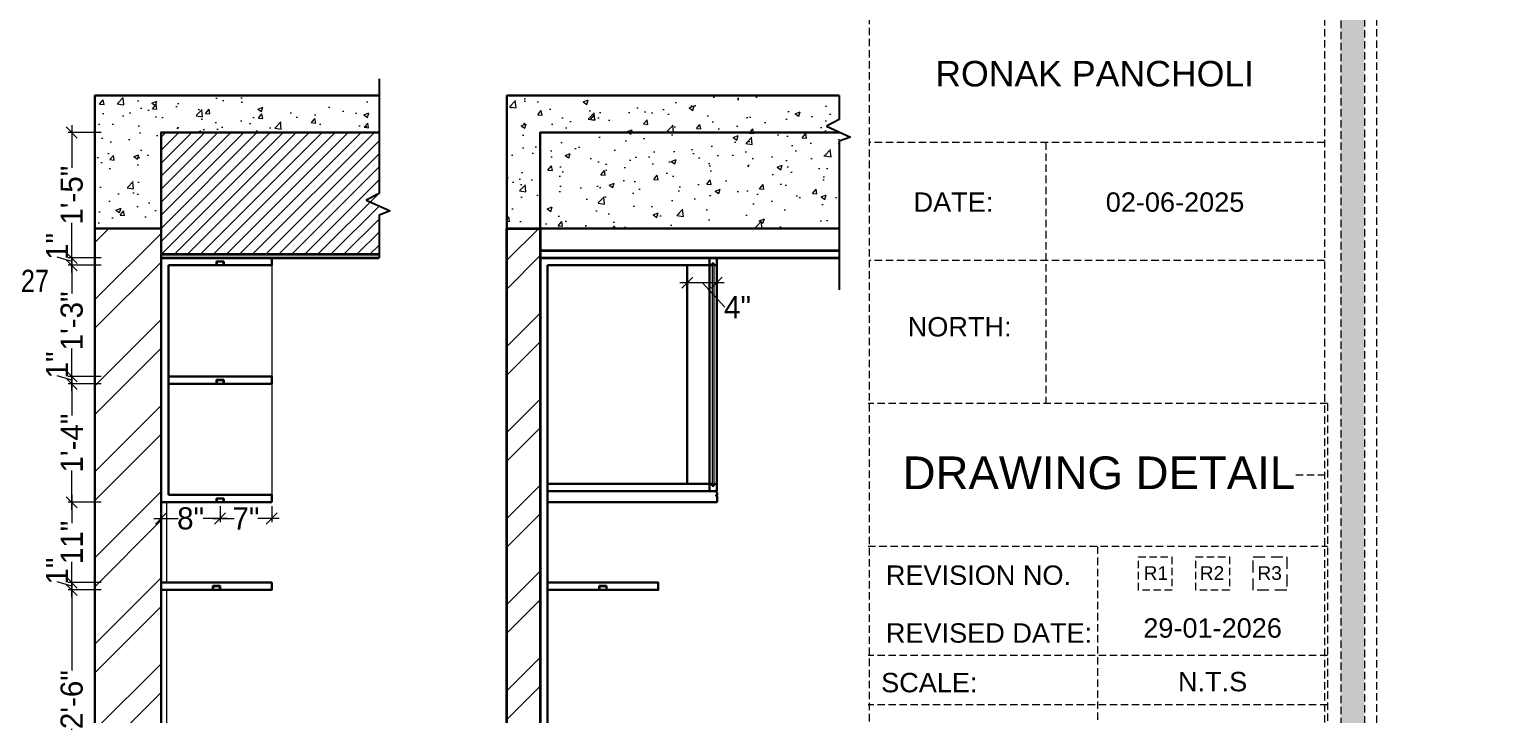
# Model space of a CAD drawing. Header units: millimetres. Extents: x 56222 to 3066687, y -650199 to -121287.
# Drawn here: x 141243.5 to 141442.4, y -185268 to -185175.3 of the extents above; entities that cross this region are included whole.
import ezdxf
from ezdxf import colors
from ezdxf.entities.mleader import LeaderData, LeaderLine
from ezdxf.enums import TextEntityAlignment as Align
from ezdxf.math import Vec2, Vec3

# ---------------------------------------------------------------- set-up
doc = ezdxf.new("R2010")
doc.units = ezdxf.units.MM
doc.header["$MEASUREMENT"] = 0
doc.header["$PDMODE"] = 35
doc.linetypes.add('DASHED', pattern=[0.75, 0.5, -0.25])
doc.linetypes.add('DASHEDX2', pattern=[1.5, 1, -0.5])
doc.layers.get('Defpoints').update_dxf_attribs({"color": 220})
for name, color, linetype, lineweight in [('Dimension', 10, 'DASHEDX2', 20), ('FURNITURE', 32, 'Continuous', 9), ('furniture dimensions', 1, 'DASHED', 0), ('GF FALSE CEILING', 6, 'Continuous', 35), ('hatch-wall', 8, 'Continuous', 9), ('NAME PLATE', 7, 'Continuous', 25), ('SECTION ( SLAB PLine )', 104, 'Continuous', 30), ('Text', 7, 'Continuous', 15), ('wall', 7, 'Continuous', 30), ('XX~SLAB ( BEAM )~ ( DIM )', 7, 'Continuous', 9)]:
    doc.layers.add(name, color=color, linetype=linetype, lineweight=lineweight)
doc.layers.add('hatch', color=250, linetype='Continuous', lineweight=9, transparency=0.5)
doc.styles.add('Arial', font='arial.ttf')
doc.styles.add('century g', font='GOTHIC.TTF')
doc.styles.add('style4', font='ARIALN.TTF')
doc.dimstyles.new('Archana', dxfattribs={"dimtxt": 2, "dimasz": 0.75, "dimexe": 0.5, "dimexo": 0.5, "dimgap": 0, "dimtad": 0, "dimzin": 0, "dimdsep": 46, "dimlunit": 4, "dimtxsty": 'century g', "dimblk": 'OBLIQUE', "dimcen": 0, "dimdle": 1, "dimclrd": 256, "dimclre": 256, "dimclrt": 256, "dimadec": 0, "dimazin": 0, "dimtfac": 1, "dimtofl": 0, "dimtmove": 1, "dimatfit": 3, "dimfxl": 1, "dimfxlon": 1, "dimtolj": 1, "dimtzin": 0, "dimlwd": -1, "dimlwe": -1, "dimarcsym": 0})

# ---------------------------------------------------------------- blocks, each defined once
blk = doc.blocks.new('_Oblique')
at = {"layer": 'wall', "color": 0, "lineweight": -2}
blk.add_line((-0.5, -0.5), (0.5, 0.5), dxfattribs=at)
blk = doc.blocks.new('*D484')
at = {"layer": 'Defpoints', "color": 0, "linetype": 'Continuous', "lineweight": 30, "transparency": 16777216}
for p in [(141269.4, -185239.39), (141276.4, -185239.39), (141276.4, -185241.58)]:
    blk.add_point(p, dxfattribs=at)
at = {"layer": 'furniture dimensions', "color": 5, "linetype": 'ByBlock', "transparency": 16777216}
blk.add_line((141269.4, -185239.89), (141269.4, -185242.08), dxfattribs=at)
at = {"layer": 'furniture dimensions', "color": 5, "linetype": 'Continuous', "transparency": 16777216}
for p, q in [((141276.4, -185239.89), (141276.4, -185242.08)), ((141268.4, -185241.58), (141271.3, -185241.58)), ((141277.4, -185241.58), (141274.51, -185241.58))]:
    blk.add_line(p, q, dxfattribs=at)
at = {"layer": 'furniture dimensions', "color": 5, "linetype": 'Continuous', "transparency": 16777216, "xscale": 1.5, "yscale": 1.5, "zscale": 1.5, "rotation": 180}
blk.add_blockref('_Oblique', (141269.4, -185241.58), dxfattribs=at)
at = {"layer": 'furniture dimensions', "color": 5, "linetype": 'Continuous', "transparency": 16777216, "xscale": 1.5, "yscale": 1.5, "zscale": 1.5}
blk.add_blockref('_Oblique', (141276.4, -185241.58), dxfattribs=at)
at = {"layer": 'furniture dimensions', "linetype": 'Continuous', "lineweight": 0, "transparency": 16777216, "insert": (141272.9, -185241.58), "char_height": 3, "attachment_point": 5, "style": 'century g'}
blk.add_mtext('\\A1;7"', dxfattribs=at)
blk = doc.blocks.new('*D485')
at = {"layer": 'Defpoints', "color": 0, "linetype": 'Continuous', "lineweight": 30, "transparency": 16777216}
for p in [(141261.4, -185239.39), (141269.4, -185239.39), (141261.4, -185241.58)]:
    blk.add_point(p, dxfattribs=at)
at = {"layer": 'furniture dimensions', "color": 5, "linetype": 'Continuous', "transparency": 16777216}
for p, q in [((141261.4, -185239.89), (141261.4, -185242.08)), ((141260.4, -185241.58), (141263.72, -185241.58)), ((141270.4, -185241.58), (141267.09, -185241.58))]:
    blk.add_line(p, q, dxfattribs=at)
at = {"layer": 'furniture dimensions', "color": 5, "linetype": 'ByBlock', "transparency": 16777216}
blk.add_line((141269.4, -185239.89), (141269.4, -185242.08), dxfattribs=at)
at = {"layer": 'furniture dimensions', "color": 5, "linetype": 'Continuous', "transparency": 16777216, "xscale": 1.5, "yscale": 1.5, "zscale": 1.5, "rotation": 180}
blk.add_blockref('_Oblique', (141261.4, -185241.58), dxfattribs=at)
at = {"layer": 'furniture dimensions', "color": 5, "linetype": 'Continuous', "transparency": 16777216, "xscale": 1.5, "yscale": 1.5, "zscale": 1.5}
blk.add_blockref('_Oblique', (141269.4, -185241.58), dxfattribs=at)
at = {"layer": 'furniture dimensions', "linetype": 'Continuous', "lineweight": 0, "transparency": 16777216, "insert": (141265.4, -185241.58), "char_height": 3, "attachment_point": 5, "style": 'century g'}
blk.add_mtext('\\A1;8"', dxfattribs=at)
blk = doc.blocks.new('aggerg')
at = {"layer": 'Dimension', "color": 42, "true_color": 0xd39e00}
blk.add_lwpolyline([(-1.41, 1.41), (1.41, 1.41), (1.41, -1.41), (-1.41, -1.41)], close=True, dxfattribs=at)
at = {"layer": 'NAME PLATE', "lineweight": 0, "insert": (-0.03, 0.62), "char_height": 1.151, "width": 2.2458, "attachment_point": 2, "style": 'Arial'}
blk.add_mtext('R3', dxfattribs=at)
blk = doc.blocks.new('*D563')
at = {"layer": 'Defpoints', "color": 0, "linetype": 'Continuous', "lineweight": 30, "transparency": 16777216}
for p in [(141332.73, -185207.26, 0.13), (141336.73, -185207.26, 0.13), (141336.73, -185209.61)]:
    blk.add_point(p, dxfattribs=at)
at = {"layer": 'furniture dimensions', "color": 5, "linetype": 'ByBlock', "transparency": 16777216}
blk.add_line((141332.73, -185207.76), (141332.73, -185210.11), dxfattribs=at)
at = {"layer": 'furniture dimensions', "color": 5, "linetype": 'Continuous', "transparency": 16777216}
for p, q in [((141336.73, -185207.76), (141336.73, -185210.11)), ((141331.73, -185209.61), (141337.73, -185209.61)), ((141334.73, -185209.61), (141337.84, -185212.94))]:
    blk.add_line(p, q, dxfattribs=at)
at = {"layer": 'furniture dimensions', "color": 5, "linetype": 'Continuous', "transparency": 16777216, "xscale": 1.5, "yscale": 1.5, "zscale": 1.5, "rotation": 180}
blk.add_blockref('_Oblique', (141332.73, -185209.61), dxfattribs=at)
at = {"layer": 'furniture dimensions', "color": 5, "linetype": 'Continuous', "transparency": 16777216, "xscale": 1.5, "yscale": 1.5, "zscale": 1.5}
blk.add_blockref('_Oblique', (141336.73, -185209.61), dxfattribs=at)
at = {"layer": 'furniture dimensions', "linetype": 'Continuous', "lineweight": 0, "transparency": 16777216, "insert": (141339.54, -185212.94), "char_height": 3, "attachment_point": 5, "style": 'century g'}
blk.add_mtext('\\A1;4"', dxfattribs=at)
blk = doc.blocks.new('*D632')
at = {"layer": 'Defpoints', "color": 0, "linetype": 'Continuous', "lineweight": 30, "transparency": 16777216}
for p in [(141249.29, -185251.26), (141261.4, -185251.26, 0.13), (141261.4, -185281.01, 0.13)]:
    blk.add_point(p, dxfattribs=at)
at = {"layer": 'furniture dimensions', "color": 5, "linetype": 'Continuous', "transparency": 16777216}
for p, q in [((141249.29, -185250.26), (141249.29, -185262.18)), ((141253.29, -185251.26), (141248.79, -185251.26)), ((141249.29, -185282.01), (141249.29, -185270.09))]:
    blk.add_line(p, q, dxfattribs=at)
at = {"layer": 'furniture dimensions', "color": 5, "linetype": 'ByBlock', "transparency": 16777216}
blk.add_line((141253.29, -185281.01), (141248.79, -185281.01), dxfattribs=at)
at = {"layer": 'furniture dimensions', "color": 5, "linetype": 'Continuous', "transparency": 16777216, "xscale": 1.5, "yscale": 1.5, "zscale": 1.5}
for p, rotation in [((141249.29, -185251.26), 90), ((141249.29, -185281.01), 270)]:
    blk.add_blockref('_Oblique', p, dxfattribs=dict(at, rotation=rotation))
at = {"layer": 'furniture dimensions', "linetype": 'Continuous', "lineweight": 0, "transparency": 16777216, "insert": (141249.29, -185266.14), "char_height": 3, "attachment_point": 5, "rotation": 90, "style": 'century g'}
blk.add_mtext('\\A1;2\'-6"', dxfattribs=at)
blk = doc.blocks.new('*D633')
at = {"layer": 'Defpoints', "color": 0, "linetype": 'Continuous', "lineweight": 30, "transparency": 16777216}
for p in [(141249.29, -185250.26), (141261.4, -185250.26, 0.13), (141261.4, -185251.26, 0.13)]:
    blk.add_point(p, dxfattribs=at)
at = {"layer": 'furniture dimensions', "color": 5, "linetype": 'Continuous', "transparency": 16777216}
for p, q in [((141249.29, -185250.76), (141247.29, -185250.16)), ((141253.29, -185250.26), (141248.79, -185250.26)), ((141249.29, -185252.26), (141249.29, -185249.26))]:
    blk.add_line(p, q, dxfattribs=at)
at = {"layer": 'furniture dimensions', "color": 5, "linetype": 'ByBlock', "transparency": 16777216}
blk.add_line((141253.29, -185251.26), (141248.79, -185251.26), dxfattribs=at)
at = {"layer": 'furniture dimensions', "color": 5, "linetype": 'Continuous', "transparency": 16777216, "xscale": 1.5, "yscale": 1.5, "zscale": 1.5}
for p, rotation in [((141249.29, -185250.26), 90), ((141249.29, -185251.26), 270)]:
    blk.add_blockref('_Oblique', p, dxfattribs=dict(at, rotation=rotation))
at = {"layer": 'furniture dimensions', "linetype": 'Continuous', "lineweight": 0, "transparency": 16777216, "insert": (141247.29, -185248.71), "char_height": 3, "attachment_point": 5, "rotation": 90, "style": 'century g'}
blk.add_mtext('\\A1;1"', dxfattribs=at)
blk = doc.blocks.new('*D634')
at = {"layer": 'Defpoints', "color": 0, "linetype": 'Continuous', "lineweight": 30, "transparency": 16777216}
for p in [(141249.29, -185239.39), (141262.15, -185239.39, 0.13), (141262.15, -185250.26, 0.13)]:
    blk.add_point(p, dxfattribs=at)
at = {"layer": 'furniture dimensions', "color": 5, "linetype": 'Continuous', "transparency": 16777216}
for p, q in [((141249.29, -185238.39), (141249.29, -185242.21)), ((141253.29, -185239.39), (141248.79, -185239.39)), ((141249.29, -185251.26), (141249.29, -185247.44))]:
    blk.add_line(p, q, dxfattribs=at)
at = {"layer": 'furniture dimensions', "color": 5, "linetype": 'ByBlock', "transparency": 16777216}
blk.add_line((141253.29, -185250.26), (141248.79, -185250.26), dxfattribs=at)
at = {"layer": 'furniture dimensions', "color": 5, "linetype": 'Continuous', "transparency": 16777216, "xscale": 1.5, "yscale": 1.5, "zscale": 1.5}
for p, rotation in [((141249.29, -185239.39), 90), ((141249.29, -185250.26), 270)]:
    blk.add_blockref('_Oblique', p, dxfattribs=dict(at, rotation=rotation))
at = {"layer": 'furniture dimensions', "linetype": 'Continuous', "lineweight": 0, "transparency": 16777216, "insert": (141249.29, -185244.83), "char_height": 3, "attachment_point": 5, "rotation": 90, "style": 'century g'}
blk.add_mtext('\\A1;11"', dxfattribs=at)
blk = doc.blocks.new('*D635')
at = {"layer": 'Defpoints', "color": 0, "linetype": 'Continuous', "lineweight": 30, "transparency": 16777216}
for p in [(141249.29, -185223.33), (141262.4, -185223.33, 0.13), (141261.4, -185239.39, 0.13)]:
    blk.add_point(p, dxfattribs=at)
at = {"layer": 'furniture dimensions', "color": 5, "linetype": 'Continuous', "transparency": 16777216}
for p, q in [((141249.29, -185222.33), (141249.29, -185227.64)), ((141253.29, -185223.33), (141248.79, -185223.33)), ((141249.29, -185240.39), (141249.29, -185235.08))]:
    blk.add_line(p, q, dxfattribs=at)
at = {"layer": 'furniture dimensions', "color": 5, "linetype": 'ByBlock', "transparency": 16777216}
blk.add_line((141253.29, -185239.39), (141248.79, -185239.39), dxfattribs=at)
at = {"layer": 'furniture dimensions', "color": 5, "linetype": 'Continuous', "transparency": 16777216, "xscale": 1.5, "yscale": 1.5, "zscale": 1.5}
for p, rotation in [((141249.29, -185223.33), 90), ((141249.29, -185239.39), 270)]:
    blk.add_blockref('_Oblique', p, dxfattribs=dict(at, rotation=rotation))
at = {"layer": 'furniture dimensions', "linetype": 'Continuous', "lineweight": 0, "transparency": 16777216, "insert": (141249.29, -185231.36), "char_height": 3, "attachment_point": 5, "rotation": 90, "style": 'century g'}
blk.add_mtext('\\A1;1\'-4"', dxfattribs=at)
blk = doc.blocks.new('*D636')
at = {"layer": 'Defpoints', "color": 0, "linetype": 'Continuous', "lineweight": 30, "transparency": 16777216}
for p in [(141249.29, -185222.33), (141262.4, -185222.33, 0.13), (141262.4, -185223.33, 0.13)]:
    blk.add_point(p, dxfattribs=at)
at = {"layer": 'furniture dimensions', "color": 5, "linetype": 'Continuous', "transparency": 16777216}
for p, q in [((141249.29, -185222.83), (141247.29, -185222.23)), ((141253.29, -185222.33), (141248.79, -185222.33)), ((141249.29, -185224.33), (141249.29, -185221.33))]:
    blk.add_line(p, q, dxfattribs=at)
at = {"layer": 'furniture dimensions', "color": 5, "linetype": 'ByBlock', "transparency": 16777216}
blk.add_line((141253.29, -185223.33), (141248.79, -185223.33), dxfattribs=at)
at = {"layer": 'furniture dimensions', "color": 5, "linetype": 'Continuous', "transparency": 16777216, "xscale": 1.5, "yscale": 1.5, "zscale": 1.5}
for p, rotation in [((141249.29, -185222.33), 90), ((141249.29, -185223.33), 270)]:
    blk.add_blockref('_Oblique', p, dxfattribs=dict(at, rotation=rotation))
at = {"layer": 'furniture dimensions', "linetype": 'Continuous', "lineweight": 0, "transparency": 16777216, "insert": (141247.29, -185220.77), "char_height": 3, "attachment_point": 5, "rotation": 90, "style": 'century g'}
blk.add_mtext('\\A1;1"', dxfattribs=at)
blk = doc.blocks.new('*D637')
at = {"layer": 'Defpoints', "color": 0, "linetype": 'Continuous', "lineweight": 30, "transparency": 16777216}
for p in [(141249.29, -185207.26), (141262.4, -185207.26, 0.13), (141262.4, -185222.33)]:
    blk.add_point(p, dxfattribs=at)
at = {"layer": 'furniture dimensions', "color": 5, "linetype": 'Continuous', "transparency": 16777216}
for p, q in [((141249.29, -185206.26), (141249.29, -185211.08)), ((141253.29, -185207.26), (141248.79, -185207.26)), ((141249.29, -185223.33), (141249.29, -185218.52))]:
    blk.add_line(p, q, dxfattribs=at)
at = {"layer": 'furniture dimensions', "color": 5, "linetype": 'ByBlock', "transparency": 16777216}
blk.add_line((141253.29, -185222.33), (141248.79, -185222.33), dxfattribs=at)
at = {"layer": 'furniture dimensions', "color": 5, "linetype": 'Continuous', "transparency": 16777216, "xscale": 1.5, "yscale": 1.5, "zscale": 1.5}
for p, rotation in [((141249.29, -185207.26), 90), ((141249.29, -185222.33), 270)]:
    blk.add_blockref('_Oblique', p, dxfattribs=dict(at, rotation=rotation))
at = {"layer": 'furniture dimensions', "linetype": 'Continuous', "lineweight": 0, "transparency": 16777216, "insert": (141249.29, -185214.8), "char_height": 3, "attachment_point": 5, "rotation": 90, "style": 'century g'}
blk.add_mtext('\\A1;1\'-3"', dxfattribs=at)
blk = doc.blocks.new('*D638')
at = {"layer": 'Defpoints', "color": 0, "linetype": 'Continuous', "lineweight": 30, "transparency": 16777216}
for p in [(141249.29, -185206.26), (141262.4, -185206.26, 0.13), (141262.4, -185207.26, 0.13)]:
    blk.add_point(p, dxfattribs=at)
at = {"layer": 'furniture dimensions', "color": 5, "linetype": 'Continuous', "transparency": 16777216}
for p, q in [((141249.29, -185206.76), (141247.29, -185206.16)), ((141253.29, -185206.26), (141248.79, -185206.26)), ((141249.29, -185208.26), (141249.29, -185205.26))]:
    blk.add_line(p, q, dxfattribs=at)
at = {"layer": 'furniture dimensions', "color": 5, "linetype": 'ByBlock', "transparency": 16777216}
blk.add_line((141253.29, -185207.26), (141248.79, -185207.26), dxfattribs=at)
at = {"layer": 'furniture dimensions', "color": 5, "linetype": 'Continuous', "transparency": 16777216, "xscale": 1.5, "yscale": 1.5, "zscale": 1.5}
for p, rotation in [((141249.29, -185206.26), 90), ((141249.29, -185207.26), 270)]:
    blk.add_blockref('_Oblique', p, dxfattribs=dict(at, rotation=rotation))
at = {"layer": 'furniture dimensions', "linetype": 'Continuous', "lineweight": 0, "transparency": 16777216, "insert": (141247.29, -185204.71), "char_height": 3, "attachment_point": 5, "rotation": 90, "style": 'century g'}
blk.add_mtext('\\A1;1"', dxfattribs=at)
blk = doc.blocks.new('*D639')
at = {"layer": 'Defpoints', "color": 0, "linetype": 'Continuous', "lineweight": 30, "transparency": 16777216}
for p in [(141249.29, -185189.26), (141261.4, -185189.26, 0.13), (141261.4, -185206.26, 0.13)]:
    blk.add_point(p, dxfattribs=at)
at = {"layer": 'furniture dimensions', "color": 5, "linetype": 'Continuous', "transparency": 16777216}
for p, q in [((141249.29, -185188.26), (141249.29, -185194.04)), ((141253.29, -185189.26), (141248.79, -185189.26)), ((141249.29, -185207.26), (141249.29, -185201.49))]:
    blk.add_line(p, q, dxfattribs=at)
at = {"layer": 'furniture dimensions', "color": 5, "linetype": 'ByBlock', "transparency": 16777216}
blk.add_line((141253.29, -185206.26), (141248.79, -185206.26), dxfattribs=at)
at = {"layer": 'furniture dimensions', "color": 5, "linetype": 'Continuous', "transparency": 16777216, "xscale": 1.5, "yscale": 1.5, "zscale": 1.5}
for p, rotation in [((141249.29, -185189.26), 90), ((141249.29, -185206.26), 270)]:
    blk.add_blockref('_Oblique', p, dxfattribs=dict(at, rotation=rotation))
at = {"layer": 'furniture dimensions', "linetype": 'Continuous', "lineweight": 0, "transparency": 16777216, "insert": (141249.29, -185197.76), "char_height": 3, "attachment_point": 5, "rotation": 90, "style": 'century g'}
blk.add_mtext('\\A1;1\'-5"', dxfattribs=at)

msp = doc.modelspace()

# ---------------------------------------------------------------- hatches: boundary and pattern name
at = {"layer": 'Dimension', "true_color": 0xd39e00}
h = msp.add_hatch(color=42, dxfattribs=at)
h.paths.add_polyline_path([(140965.54, -185056.88), (140965.54, -185379.95), (141424.53, -185379.95), (141424.53, -185056.88)])
h.paths.add_polyline_path([(140968.76, -185060.1), (141421.31, -185060.1), (141421.31, -185376.73), (140968.76, -185376.73)], flags=16)
at = {"layer": 'FURNITURE', "lineweight": 20, "true_color": 0x636466}
h = msp.add_hatch(dxfattribs=at)
h.set_pattern_fill('AR-CONC', color=251)
h.set_pattern_definition([(50, (12006.7656, -203738.9746), (7.17260183, -0.62752135), [0.75, -8.25]), (355, (12006.7656, -203738.975), (-1.38751334, 7.52192134), [0.6, -6.6]), (100.4514445, (12007.363, -203739.027), (5.78508847, 6.8943999), [0.6374019, -7.0114211]), (46.1842, (12006.766, -203736.975), (10.6724133, -1.6551928), [1.125, -12.375]), (96.6356355, (12007.655, -203737.113), (9.34661946, 9.741186), [0.9561034, -10.5171376]), (351.184164, (12006.766, -203736.975), (9.34661945, 9.741186), [0.9, -9.9]), (21, (12007.7656, -203737.4746), (5.96907052, -4.0261889), [0.75, -8.25]), (326, (12007.7656, -203737.475), (2.4331533, 7.25150045), [0.6, -6.6]), (71.451445, (12008.263, -203737.81), (8.40222377, 3.22531153), [0.6374019, -7.0114211]), (37.5, (12006.7656, -203738.9746), (0.121598553, 3.32893854), [0, -6.52, 0, -6.7, 0, -6.625]), (7.5, (12006.7656, -203738.9746), (2.63069537, 3.94411712), [0, -3.82, 0, -6.37, 0, -2.525]), (327.5, (12004.5356, -203738.9746), (5.33822436, -0.22554872), [0, -2.5, 0, -7.8, 0, -10.35]), (317.5, (12003.5356, -203738.9746), (5.8318617, 1.00104982), [0, -3.25, 0, -5.18, 0, -7.35])])
h.paths.add_polyline_path([(141409.93, -185216.26), (141405.4, -185216.26), (141405.4, -185216.3)])
h.paths.add_polyline_path([(141290.95, -185189.26), (141290.96, -185184.26), (141252.4, -185184.26), (141252.4, -185202.26), (141261.4, -185202.26), (141261.39, -185189.27)])
h = msp.add_hatch(dxfattribs=at)
h.set_pattern_fill('AR-CONC', color=251)
h.set_pattern_definition([(50, (11901.1786, -203725.9746), (7.17260183, -0.62752135), [0.75, -8.25]), (355, (11901.1786, -203725.975), (-1.38751334, 7.52192134), [0.6, -6.6]), (100.4514445, (11901.776, -203726.027), (5.78508847, 6.8943999), [0.6374019, -7.0114211]), (46.1842, (11901.179, -203723.975), (10.6724133, -1.6551928), [1.125, -12.375]), (96.6356355, (11902.068, -203724.113), (9.34661946, 9.741186), [0.9561034, -10.5171376]), (351.184164, (11901.179, -203723.975), (9.34661945, 9.741186), [0.9, -9.9]), (21, (11902.1786, -203724.4746), (5.96907052, -4.0261889), [0.75, -8.25]), (326, (11902.1786, -203724.475), (2.4331533, 7.25150045), [0.6, -6.6]), (71.451445, (11902.676, -203724.81), (8.40222377, 3.22531153), [0.6374019, -7.0114211]), (37.5, (11901.1786, -203725.9746), (0.121598553, 3.32893854), [0, -6.52, 0, -6.7, 0, -6.625]), (7.5, (11901.1786, -203725.9746), (2.63069537, 3.94411712), [0, -3.82, 0, -6.37, 0, -2.525]), (327.5, (11898.9486, -203725.9746), (5.33822436, -0.22554872), [0, -2.5, 0, -7.8, 0, -10.35]), (317.5, (11897.9486, -203725.9746), (5.8318617, 1.00104982), [0, -3.25, 0, -5.18, 0, -7.35])])
h.paths.add_polyline_path([(141461.33, -185203.26), (141456.8, -185203.26), (141456.8, -185203.3)])
h.paths.add_polyline_path([(141353.34, -185202.26), (141353.34, -185184.26), (141308.28, -185184.26), (141308.28, -185202.26), (141312.8, -185202.26), (141312.8, -185202.27)])
at = {"layer": 'GF FALSE CEILING', "lineweight": 9}
h = msp.add_hatch(dxfattribs=at)
h.set_pattern_fill('ANSI31', color=256, scale=10)
h.set_pattern_definition([(45, (13197.0571, -202132.3956), (-0.883883476, 0.883883476), [])])
h.paths.add_polyline_path([(141290.94, -185189.26), (141261.4, -185189.26), (141261.4, -185205.76), (141290.94, -185205.76)])
at = {"layer": 'hatch-wall', "lineweight": 0}
h = msp.add_hatch(dxfattribs=at)
h.set_pattern_fill('ANSI32', color=256, scale=22)
h.set_pattern_definition([(45, (1129.247, -553.528), (-5.83363094, 5.83363094), []), (45, (1133.136, -553.528), (-5.83363094, 5.83363094), [])])
h.paths.add_polyline_path([(141261.4, -185202.26), (141252.4, -185202.26), (141252.31, -185313.26), (141261.31, -185313.26)])
at = {"layer": 'hatch-wall'}
h = msp.add_hatch(dxfattribs=at)
h.set_pattern_fill('ANSI32', color=256, scale=22)
h.set_pattern_definition([(45, (13091.47, -202129.3865), (-5.83363094, 5.83363094), []), (45, (13095.359, -202129.3865), (-5.83363094, 5.83363094), [])])
h.paths.add_polyline_path([(141312.8, -185202.26), (141308.28, -185202.26), (141308.28, -185313.26), (141312.8, -185313.26)])

# ---------------------------------------------------------------- linework, layer by layer
at = {"layer": 'Dimension', "color": 42, "true_color": 0xd39e00}
for p, q in [((141419.13, -185190.61, 0.13), (141357.45, -185190.61, 0.13)), ((141381.32, -185190.61, 0.13), (141381.32, -185226.01, 0.13)), ((141419.13, -185206.63, 0.13), (141357.45, -185206.63, 0.13)), ((141419.5, -185226.01, 0.13), (141357.26, -185226.01, 0.13)), ((141419.5, -185226.01, 0.13), (141419.5, -185282.39, 0.13)), ((141415.21, -185235.68, 0.13), (141419.5, -185235.68, 0.13)), ((141357.26, -185245.34, 0.13), (141419.5, -185245.34, 0.13)), ((141388.38, -185282.39, 0.13), (141388.38, -185245.34, 0.13)), ((141419.5, -185260.16, 0.13), (141357.26, -185260.16, 0.13)), ((141419.5, -185266.83, 0.13), (141357.26, -185266.83, 0.13))]:
    msp.add_line(p, q, dxfattribs=at)
at = {"layer": 'Dimension', "color": 42, "true_color": 0xd39e00, "elevation": 0.13}
for points in [[(140963.93, -185055.27), (141426.14, -185055.27), (141426.14, -185381.56), (140963.93, -185381.56)], [(140965.54, -185056.88), (141424.53, -185056.88), (141424.53, -185379.95), (140965.54, -185379.95)], [(140968.76, -185060.1), (141421.31, -185060.1), (141421.31, -185376.73), (140968.76, -185376.73)], [(141357.45, -185374.08), (141357.45, -185062.75), (141419.13, -185062.75), (141419.13, -185374.08)], [(141393.89, -185246.77), (141398.43, -185246.77), (141398.43, -185251.32), (141393.89, -185251.32)], [(141401.67, -185246.77), (141406.21, -185246.77), (141406.21, -185251.32), (141401.67, -185251.32)]]:
    msp.add_lwpolyline(points, close=True, dxfattribs=at)
at = {"layer": 'FURNITURE', "linetype": 'ByBlock', "lineweight": -3}
for p, q in [((141290.94, -185181.98, 0.13), (141290.94, -185197.51, 0.13)), ((141353.34, -185184.26, 0.13), (141353.34, -185187.51, 0.13)), ((141353.34, -185187.51, 0.13), (141351.61, -185188.42, 0.13)), ((141351.61, -185188.42, 0.13), (141354.85, -185189.88, 0.13)), ((141354.85, -185189.88, 0.13), (141353.34, -185190.45, 0.13)), ((141353.34, -185190.45, 0.13), (141353.34, -185210.6, 0.13)), ((141290.94, -185197.51, 0.13), (141289.21, -185198.42, 0.13)), ((141289.21, -185198.42, 0.13), (141292.45, -185199.88, 0.13)), ((141292.45, -185199.88, 0.13), (141290.94, -185200.45, 0.13)), ((141290.94, -185200.45, 0.13), (141290.94, -185206.26, 0.13)), ((141261.4, -185207.26, 0.13), (141261.4, -185211.27, 0.13))]:
    msp.add_line(p, q, dxfattribs=at)
at = {"layer": 'FURNITURE', "lineweight": 30}
for p, q in [((141261.4, -185206.26, 0.13), (141276.4, -185206.26, 0.13)), ((141261.4, -185239.39, 0.13), (141261.4, -185206.26, 0.13)), ((141269.9, -185206.73, 0.13), (141268.9, -185206.73, 0.13)), ((141268.9, -185206.73, 0.13), (141268.9, -185207.23, 0.13)), ((141269.9, -185206.73, 0.13), (141269.9, -185207.23, 0.13)), ((141276.4, -185206.26, 0.13), (141276.4, -185207.26, 0.13)), ((141312.8, -185206.26, 0.13), (141312.8, -185313.26, 0.13)), ((141336.73, -185206.26, 0.13), (141335.73, -185206.26, 0.13)), ((141335.73, -185206.76, 0.13), (141335.73, -185237.39, 0.13)), ((141336.73, -185206.26, 0.13), (141336.73, -185237.39, 0.13)), ((141262.4, -185207.26, 0.13), (141276.4, -185207.26, 0.13)), ((141262.4, -185238.39, 0.13), (141262.4, -185207.26, 0.13)), ((141313.8, -185207.26, 0.13), (141313.8, -185228.76, 0.13)), ((141269.9, -185222.8, 0.13), (141268.9, -185222.8, 0.13)), ((141268.9, -185222.8, 0.13), (141268.9, -185223.3, 0.13)), ((141269.9, -185222.8, 0.13), (141269.9, -185223.3, 0.13)), ((141313.8, -185309.26, 0.13), (141313.8, -185228.76, 0.13)), ((141276.4, -185238.39, 0.13), (141262.4, -185238.39, 0.13)), ((141276.4, -185239.39, 0.13), (141276.4, -185238.39, 0.13)), ((141335.8, -185236.89, 0.13), (141313.8, -185236.89, 0.13)), ((141335.8, -185237.89, 0.13), (141313.8, -185237.89, 0.13)), ((141335.73, -185236.89, 0.13), (141335.73, -185237.89, 0.13)), ((141335.73, -185236.89, 0.13), (141335.73, -185236.89, 0.13)), ((141335.73, -185236.89, 0.13), (141335.73, -185236.89, 0.13)), ((141335.73, -185236.89, 0.13), (141335.73, -185237.89, 0.13)), ((141336.73, -185237.89, 0.13), (141335.73, -185237.89, 0.13)), ((141335.73, -185237.89, 0.13), (141335.73, -185237.89, 0.13)), ((141336.8, -185239.39, 0.13), (141336.8, -185238.54, 0.13)), ((141276.4, -185239.39, 0.13), (141261.4, -185239.39, 0.13)), ((141269.9, -185238.86, 0.13), (141268.9, -185238.86, 0.13)), ((141268.9, -185238.86, 0.13), (141268.9, -185239.36, 0.13)), ((141269.9, -185238.86, 0.13), (141269.9, -185239.36, 0.13)), ((141336.8, -185239.39, 0.13), (141313.8, -185239.39, 0.13)), ((141269.4, -185250.73, 0.13), (141268.4, -185250.73, 0.13)), ((141268.4, -185250.73, 0.13), (141268.4, -185251.23, 0.13)), ((141269.4, -185250.73, 0.13), (141269.4, -185251.23, 0.13)), ((141321.8, -185250.73, 0.13), (141320.8, -185250.73, 0.13)), ((141320.8, -185250.73, 0.13), (141320.8, -185251.23, 0.13)), ((141321.8, -185250.73, 0.13), (141321.8, -185251.23, 0.13))]:
    msp.add_line(p, q, dxfattribs=at)
at = {"layer": 'FURNITURE', "linetype": 'ByBlock', "lineweight": 30}
for p, q in [((141312.8, -185206.26, 0.13), (141335.8, -185206.26, 0.13)), ((141336.35, -185207.01, 0.13), (141336.11, -185207.01, 0.13)), ((141336.11, -185207.01, 0.13), (141336.11, -185207.26, 0.13)), ((141336.35, -185207.26, 0.13), (141336.35, -185207.01, 0.13)), ((141313.8, -185207.26, 0.13), (141335.8, -185207.26, 0.13)), ((141336.11, -185237.14, 0.13), (141336.11, -185236.89, 0.13)), ((141336.35, -185237.14, 0.13), (141336.11, -185237.14, 0.13)), ((141336.35, -185236.89, 0.13), (141336.35, -185237.14, 0.13)), ((141336.66, -185238.04, 0.13), (141336.66, -185237.89, 0.13))]:
    msp.add_line(p, q, dxfattribs=at)
at = {"layer": 'FURNITURE', "lineweight": 5}
msp.add_line((141276.4, -185207.26, 0.13), (141276.4, -185238.39, 0.13), dxfattribs=at)
at = {"layer": 'FURNITURE', "color": 3, "lineweight": 30}
msp.add_line((141332.73, -185207.26, 0.13), (141332.73, -185236.89, 0.13), dxfattribs=at)
at = {"layer": 'FURNITURE'}
for p, q in [((141261.4, -185209.26, 0.13), (141261.4, -185247.26, 0.13)), ((141312.8, -185211.25, 0.13), (141312.8, -185313.26, 0.13))]:
    msp.add_line(p, q, dxfattribs=at)
at = {"layer": 'FURNITURE', "color": 3, "lineweight": 30, "elevation": 0.13}
for points in [[(141269.86, -185206.76), (141268.95, -185206.76), (141268.95, -185207.26), (141269.86, -185207.26)], [(141269.86, -185222.83), (141268.95, -185222.83), (141268.95, -185223.33), (141269.86, -185223.33)], [(141269.85, -185238.89), (141268.95, -185238.89), (141268.95, -185239.39), (141269.85, -185239.39)], [(141269.36, -185250.76), (141268.45, -185250.76), (141268.45, -185251.26), (141269.36, -185251.26)], [(141321.76, -185250.76), (141320.85, -185250.76), (141320.85, -185251.26), (141321.76, -185251.26)]]:
    msp.add_lwpolyline(points, close=True, dxfattribs=at)
at = {"layer": 'FURNITURE', "linetype": 'ByBlock', "lineweight": 30, "elevation": 0.13}
for points in [[(141336.11, -185207.26), (141335.73, -185207.26), (141335.73, -185206.26), (141336.73, -185206.26), (141336.73, -185207.26), (141336.35, -185207.26)], [(141336.11, -185236.89), (141335.73, -185236.89), (141335.73, -185237.89), (141336.73, -185237.89), (141336.73, -185236.89), (141336.35, -185236.89)], [(141336.73, -185237.89), (141336.34, -185237.89)], [(141336.73, -185237.89), (141336.59, -185237.89)], [(141336.66, -185238.39), (141336.8, -185238.39), (141336.8, -185238.04)], [(141336.66, -185238.04), (141336.8, -185238.04), (141336.8, -185238.04)], [(141336.8, -185238.39), (141336.66, -185238.39), (141336.66, -185238.54), (141336.8, -185238.54), (141336.8, -185238.54)]]:
    msp.add_lwpolyline(points, dxfattribs=at)
at = {"layer": 'FURNITURE', "lineweight": 30, "elevation": 0.13}
for points in [[(141262.4, -185223.33), (141276.4, -185223.33), (141276.4, -185222.33), (141262.4, -185222.33)], [(141261.4, -185251.26), (141276.4, -185251.26), (141276.4, -185250.26), (141261.4, -185250.26)], [(141313.8, -185251.26), (141328.8, -185251.26), (141328.8, -185250.26), (141313.8, -185250.26)]]:
    msp.add_lwpolyline(points, close=True, dxfattribs=at)
at = {"layer": 'furniture dimensions', "color": 4, "linetype": 'ByBlock'}
for p, q in [((141336.11, -185207.01, 0.13), (141336.11, -185236.89, 0.13)), ((141336.35, -185207.01, 0.13), (141336.35, -185237.14, 0.13))]:
    msp.add_line(p, q, dxfattribs=at)
at = {"layer": 'GF FALSE CEILING'}
for p, q in [((141261.4, -185205.76, 0.13), (141290.94, -185205.76, 0.13)), ((141261.4, -185206.26, 0.13), (141290.94, -185206.26, 0.13)), ((141312.8, -185205.26, 0.13), (141353.34, -185205.26, 0.13)), ((141312.8, -185206.26, 0.13), (141353.34, -185206.26, 0.13))]:
    msp.add_line(p, q, dxfattribs=at)
at = {"layer": 'hatch', "lineweight": 35, "transparency": 33554687, "elevation": 0.13}
msp.add_lwpolyline([(141312.8, -185313.26), (141308.28, -185313.26), (141308.28, -185202.26), (141312.8, -185202.26)], close=True, dxfattribs=at)
at = {"layer": 'SECTION ( SLAB PLine )', "color": 1}
msp.add_line((141312.8, -185202.26, 0.13), (141353.34, -185202.26, 0.13), dxfattribs=at)
at = {"layer": 'SECTION ( SLAB PLine )', "color": 1, "elevation": 0.13}
for points in [[(141290.94, -185184.26), (141252.4, -185184.26), (141252.4, -185202.26), (141261.4, -185202.26), (141261.4, -185189.26), (141290.94, -185189.26)], [(141353.34, -185184.26), (141308.28, -185184.26), (141308.28, -185202.26), (141312.8, -185202.26), (141312.8, -185189.26), (141353.34, -185189.26)]]:
    msp.add_lwpolyline(points, dxfattribs=at)
at = {"layer": 'wall', "lineweight": 30, "elevation": 0.13}
msp.add_lwpolyline([(141261.4, -185202.26), (141261.4, -185247.26)], dxfattribs=at)
at = {"layer": 'XX~SLAB ( BEAM )~ ( DIM )', "color": 242, "lineweight": 15, "true_color": 0xcd2027}
for p, q in [((141262.15, -185239.39, 0.13), (141262.15, -185250.26, 0.13)), ((141261.4, -185249.3, 0.13), (141261.4, -185281.76, 0.13)), ((141262.15, -185251.26, 0.13), (141262.15, -185281.01, 0.13))]:
    msp.add_line(p, q, dxfattribs=at)
at = {"layer": 'XX~SLAB ( BEAM )~ ( DIM )', "lineweight": 30, "elevation": 0.13}
msp.add_lwpolyline([(141261.4, -185313.26), (141252.4, -185313.26), (141252.4, -185202.26), (141261.4, -185202.26)], close=True, dxfattribs=at)

# ---------------------------------------------------------------- block references
at = {"layer": 'NAME PLATE', "xscale": 1.610635718823313, "yscale": 1.610635718823313, "zscale": 1.610635718823313}
msp.add_blockref('aggerg', (141411.72, -185249.05, 0.13), dxfattribs=at)

# ---------------------------------------------------------------- texts
at = {"layer": 'NAME PLATE', "style": 'Arial'}
for s, height, p in [('RONAK PANCHOLI    ', 3.4588, (141390.64, -185183.02, -0.03)), ('DATE:', 2.629, (141368.81, -185200.01, 0.13)), ('02-06-2025', 2.629, (141398.85, -185200.01, 0.13)), ('NORTH:', 2.629, (141369.65, -185216.91, 0.13)), ('DRAWING DETAIL', 4.4236, (141388.53, -185237.6, 0.13)), ('REVISION NO.', 2.629, (141372.2, -185250.58, 0.13)), ('REVISED DATE: ', 2.629, (141374.14, -185258.42, 0.13)), ('SCALE:', 2.629, (141365.54, -185265.14, 0.13))]:
    msp.add_text(s, height=height, dxfattribs=at).set_placement(p, align=Align.CENTER)
for s, p in [('R1', (141394.59, -185249.9, 0.13)), ('R2', (141402.2, -185249.9, 0.13))]:
    msp.add_text(s, height=1.853, dxfattribs=at).set_placement(p)
at = {"layer": 'NAME PLATE', "lineweight": 0, "char_height": 2.629, "attachment_point": 2, "style": 'Arial'}
for s, insert, width in [('29-01-2026', (141403.94, -185255.11, 0.13), 22.783), ('N.T.S', (141403.94, -185262.38, 0.13), 5.131)]:
    msp.add_mtext(s, dxfattribs=dict(at, insert=insert, width=width))

# ---------------------------------------------------------------- dimensions: what is measured, and where the dimension line sits
at = {"layer": 'furniture dimensions', "color": 5, "linetype": 'Continuous', "lineweight": 0}
for base, p1, p2, picture, middle in [((141249.29, -185189.26), (141261.4, -185206.26, 0.13), (141261.4, -185189.26, 0.13), '*D639', (141249.29, -185197.76)), ((141249.29, -185206.26), (141262.4, -185207.26, 0.13), (141262.4, -185206.26, 0.13), '*D638', (141247.29, -185206.16)), ((141249.29, -185207.26), (141262.4, -185222.33), (141262.4, -185207.26, 0.13), '*D637', (141249.29, -185214.8)), ((141249.29, -185222.33), (141262.4, -185223.33, 0.13), (141262.4, -185222.33, 0.13), '*D636', (141247.29, -185222.23)), ((141249.29, -185223.33), (141261.4, -185239.39, 0.13), (141262.4, -185223.33, 0.13), '*D635', (141249.29, -185231.36)), ((141249.29, -185239.39), (141262.15, -185250.26, 0.13), (141262.15, -185239.39, 0.13), '*D634', (141249.29, -185244.83)), ((141249.29, -185250.26), (141261.4, -185251.26, 0.13), (141261.4, -185250.26, 0.13), '*D633', (141247.29, -185250.16)), ((141249.29, -185251.26), (141261.4, -185281.01, 0.13), (141261.4, -185251.26, 0.13), '*D632', (141249.29, -185266.14))]:
    dim = msp.add_linear_dim(base=base, p1=p1, p2=p2, angle=90, dimstyle='Archana', override={"dimtxt": 3, "dimasz": 1.5, "dimdec": 0, "dimclrd": 5, "dimclre": 5, "dimfxl": 4}, dxfattribs=at)
    dim.commit()
    dim.dimension.update_dxf_attribs({"geometry": picture, "text_midpoint": middle})
dim = msp.add_linear_dim(base=(141336.73, -185209.61), p1=(141332.73, -185207.26, 0.13), p2=(141336.73, -185207.26, 0.13), dimstyle='Archana', override={"dimtxt": 3, "dimasz": 1.5, "dimdec": 0, "dimclrd": 5, "dimclre": 5, "dimfxl": 4}, dxfattribs=at)
dim.commit()
dim.dimension.update_dxf_attribs({"geometry": '*D563', "text_midpoint": (141337.84, -185212.94), "dimtype": 160})
for base, p2, picture, middle in [((141261.4, -185241.58, 0.13), (141261.4, -185239.39, 0.13), '*D485', (141265.4, -185241.58, 0.13)), ((141276.4, -185241.58, 0.13), (141276.4, -185239.39, 0.13), '*D484', (141272.9, -185241.58, 0.13))]:
    dim = msp.add_linear_dim(base=base, p1=(141269.4, -185239.39, 0.13), p2=p2, dimstyle='Archana', override={"dimtxt": 3, "dimasz": 1.5, "dimdec": 0, "dimclrd": 5, "dimclre": 5, "dimfxl": 4}, dxfattribs=at)
    dim.commit()
    dim.dimension.update_dxf_attribs({"geometry": picture, "text_midpoint": middle})

# ---------------------------------------------------------------- leaders
at = {"layer": 'Text', "color": 1, "lineweight": 0, "ltscale": 20}
ml = msp.add_multileader_mtext('Standard', dxfattribs=at)
ml.set_content('PU_finished_K227', color=1, style='style4')
ml.set_leader_properties()
ml.build(insert=Vec2(0, 0))
ml.multileader.update_dxf_attribs({"dogleg_length": 2.02, "arrow_head_size": 2})
ctx = ml.context
ctx.base_point, ctx.char_height, ctx.arrow_head_size, ctx.landing_gap_size, ctx.plane_origin = Vec3(141217.35, -185209.63), 3, 2, 0.4, Vec3(141140.22, -185209.63)
notes = []
notes.append((ctx, [(0, (1, 1, 0), (141215.32, -185209.63), (1, 0), 2.02, [(0, [(141132.86, -185209.63)], 0, [])])]))
ctx.mtext.insert = Vec3(141217.75, -185207.87)
for ctx, leaders in notes:
    for number, flags, end, landing, length, lines in leaders:
        leader = LeaderData()
        leader.index, (leader.has_last_leader_line, leader.has_dogleg_vector, leader.attachment_direction) = number, flags
        leader.last_leader_point, leader.dogleg_vector, leader.dogleg_length = Vec3(end), Vec3(landing), length
        for number, points, colour, breaks in lines:
            line = LeaderLine()
            line.index, line.vertices, line.color, line.breaks = number, Vec3.list(points), colors.encode_raw_color(colour), breaks
            leader.lines.append(line)
        ctx.leaders.append(leader)

doc.saveas('drawing.dxf')
